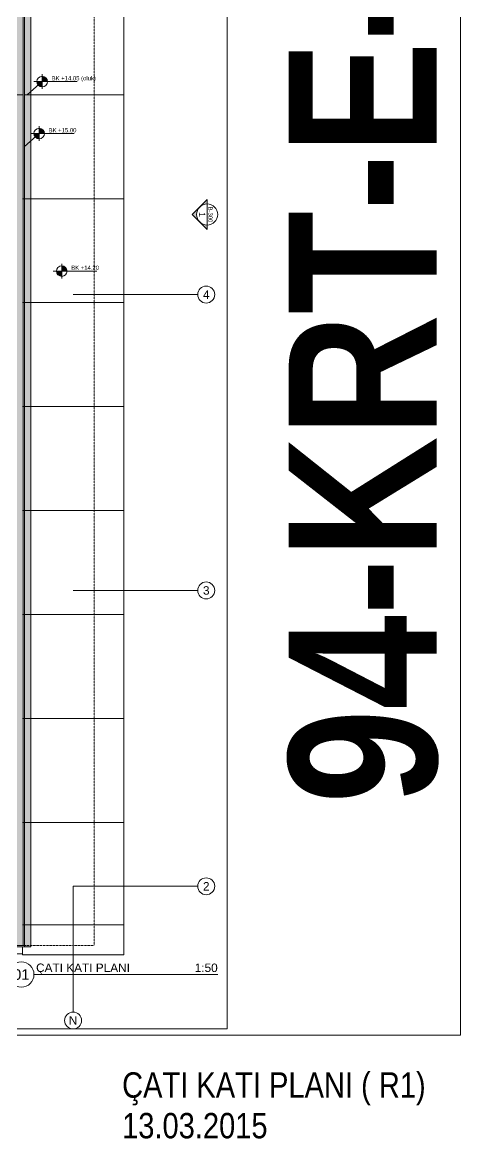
# Model space of a CAD drawing. Extents: x -1417 to 34975, y -245 to 8298.
# Drawn here: x 33938 to 34975, y -245 to 2397 of the extents above; entities that cross this region are included whole.
import ezdxf
from ezdxf.enums import TextEntityAlignment as Align

# ---------------------------------------------------------------- set-up
doc = ezdxf.new("R2010")
doc.units = 0
doc.linetypes.add('HIDDEN', pattern=[0.375, 0.25, -0.125])
doc.layers.get('0').update_dxf_attribs({"color": 9, "lineweight": 9})
for name, color, linetype, lineweight in [('03', 18, 'Continuous', 9), ('05G', 8, 'Continuous', 9), ('06A', 9, 'Continuous', 9), ('06B', 9, 'Continuous', 9), ('06D', 9, 'Continuous', 9), ('09', 9, 'Continuous', 9), ('15', 9, 'Continuous', 9), ('21', 9, 'Continuous', 9), ('24', 9, 'Continuous', 9), ('40A', 9, 'Continuous', 9)]:
    doc.layers.add(name, color=color, linetype=linetype, lineweight=lineweight)
doc.styles.add('Arial', font='arial.ttf', dxfattribs={"height": 2.5})
doc.styles.add('MuuM_TEXT-BOLD', font='ARIALNB.TTF')
doc.styles.add('MuuM_TEXT-ITALIC', font='ARIALNI.TTF')
doc.styles.add('MuuM_TEXT-STANDART', font='ARIALN.TTF')

# ---------------------------------------------------------------- blocks, each defined once
blk = doc.blocks.new('0_drawinglabel')
blk.add_lwpolyline([(3, 0), (46.46, 0)])
blk.add_circle((0, 0), 3)
at = {"style": 'Arial'}
blk.add_attdef('CIZIMNO', text='', height=2.5, dxfattribs=at).set_placement((0, 0), align=Align.MIDDLE)
blk.add_attdef('CIZIMADI', text='', height=2, dxfattribs=at).set_placement((3.5, 0), align=Align.BOTTOM_LEFT)
blk.add_attdef('OLCEK', text='', height=2, dxfattribs=at).set_placement((46.46, 0), align=Align.BOTTOM_RIGHT)
at = {"style": 'MuuM_TEXT-ITALIC'}
blk.add_attdef('DRAWINGNAME', text='', height=2, dxfattribs=at).set_placement((3.5, -0.59), align=Align.TOP_LEFT)
blk.add_attdef('SCALE', text='', height=2, dxfattribs=at).set_placement((46.46, -0.59), align=Align.TOP_RIGHT)
blk = doc.blocks.new('0_aks')
at = {"linetype": 'Continuous'}
blk.add_circle((0, 0), 2, dxfattribs=at)
at = {"style": 'Arial'}
blk.add_attdef('AKS', text='', height=2, dxfattribs=at).set_placement((0, 0), align=Align.MIDDLE_CENTER)
blk = doc.blocks.new('p-aks_vw')
at = {"layer": '24', "ltscale": 2}
for points in [[(5680, 1440), (5975, 1440)], [(5680, 740), (5975, 740)], [(5680, 40), (5975, 40)], [(5680, 40), (5680, -257.5)]]:
    blk.add_lwpolyline(points, dxfattribs=at)
at = {"layer": '24', "xscale": 10, "yscale": 10, "zscale": 10}
for p, values in [((5995, 1440), {'AKS': '4'}), ((5995, 740), {'AKS': '3'}), ((5995, 40), {'AKS': '2'}), ((5680, -277.5), {'AKS': 'N'})]:
    blk.add_blockref('0_aks', p, dxfattribs=at).add_auto_attribs(values)
blk = doc.blocks.new('0_exteriorelevation1')
h = blk.add_hatch(color=256)
h.paths.add_polyline_path([(7.07, 0), (0, 7.07), (-7.07, 0)])
h.paths.add_polyline_path([(5, 0, 1), (-5, 0)], flags=16)
blk.add_lwpolyline([(7.07, 0), (0, 7.07), (-7.07, 0), (7.07, 0)])
blk.add_lwpolyline([(7.07, 0), (0, 7.07), (-7.07, 0), (7.07, 0)])
blk.add_circle((0, 0), 5)
at = {"style": 'Arial'}
blk.add_attdef('KESITADI', text='', height=3, dxfattribs=at).set_placement((0, 0), align=Align.BOTTOM_CENTER)
blk.add_attdef('PAFTAADI', text='', height=2, dxfattribs=at).set_placement((0, -0.5), align=Align.TOP_CENTER)
blk = doc.blocks.new('0_elevationtarget-p-bk')
h = blk.add_hatch(color=254)
h.paths.add_polyline_path([(2.5, 0, 0.414214), (0, 2.5), (0, 0)])
h.paths.add_polyline_path([(0, 0), (-2.5, 0, 0.414214), (0, -2.5)])
blk.add_line((0, -3.5), (0, 3.5))
blk.add_lwpolyline([(16.6, 0), (-4, 0)])
blk.add_circle((0, 0), 2.5)
at = {"style": 'Arial'}
blk.add_attdef('BITMISKOT', text='', height=2, dxfattribs=at).set_placement((4.5, 0), align=Align.BOTTOM_LEFT)
at = {"style": 'MuuM_TEXT-ITALIC'}
blk.add_attdef('FINISHINGFLOORLEVEL', text='', height=2, dxfattribs=at).set_placement((4.5, -0.59), align=Align.TOP_LEFT)

msp = doc.modelspace()

# ---------------------------------------------------------------- hatches: boundary and pattern name
at = {"layer": '05G'}
h = msp.add_hatch(color=253, dxfattribs=at)
h.dxf.hatch_style = 1
h.paths.add_polyline_path([(33940.33, 212.5), (33910.33, 212.5), (33910.33, 3992.5), (33940.33, 3992.5)])
h = msp.add_hatch(color=253, dxfattribs=at)
h.dxf.hatch_style = 1
h.paths.add_polyline_path([(34178.33, 190.5), (33938.33, 190.5), (33938.33, 192.5), (34178.33, 192.5)])
at = {"layer": '09'}
h = msp.add_hatch(dxfattribs=at)
h.set_pattern_fill('DOTS', color=251, scale=25, style=0)
h.set_pattern_definition([(0, (5, -0.0012), (0.78125, 1.5625), [0, -1.5625])])
edge = h.paths.add_edge_path()
edge.add_line((33943.33, 209.5), (33943.33, 3995.5))
edge.add_line((33943.33, 3995.5), (33958.33, 3995.5))
edge.add_line((33958.33, 3995.5), (33958.33, 209.5))
edge.add_line((33958.33, 209.5), (33943.33, 209.5))

# ---------------------------------------------------------------- linework, layer by layer
at = {"layer": '06A'}
for points in [[(33938.33, 4012.5), (32418.33, 4012.5), (32418.33, 3907.5), (32435.33, 3907.5), (32435.33, 3995.5), (33943.33, 3995.5), (33943.33, 209.5), (32435.33, 209.5), (32435.33, 309.5), (31675.33, 309.5), (31675.33, 292.5), (32418.33, 292.5), (32418.33, 192.5), (33938.33, 192.5)], [(33910.33, 237.5), (32463.33, 237.5), (32463.33, 337.5), (31675.33, 337.5), (31675.33, 312.5), (32438.33, 312.5), (32438.33, 212.5), (33940.33, 212.5), (33940.33, 3992.5), (32438.33, 3992.5), (32438.33, 3907.5), (32463.33, 3907.5), (32463.33, 3967.5), (33910.33, 3967.5)], [(34178.33, 192.5), (34178.33, 4012.5)], [(33940.33, 3968.5), (33940.33, 236.54)], [(33940.33, 2225.5), (33910.33, 2225.5)], [(34178.33, 2225.5), (33943.33, 2225.52)], [(33943.33, 2225.52), (34084.33, 2225.5)], [(34178.33, 1979.5), (33938.33, 1979.52)], [(33938.33, 1979.52), (34084.33, 1979.5)], [(34178.33, 1733.5), (33938.33, 1733.52)], [(33938.33, 1733.52), (34084.33, 1733.5)], [(34178.33, 1487.5), (33938.33, 1487.52)], [(33938.33, 1487.52), (34084.33, 1487.5)], [(34178.33, 1241.5), (33938.33, 1241.52)], [(33938.33, 1241.52), (34084.33, 1241.5)], [(34178.33, 995.5), (33938.33, 995.52)], [(33938.33, 995.52), (34084.33, 995.5)], [(34178.33, 749.5), (33938.33, 749.52)], [(33938.33, 749.52), (34084.33, 749.5)], [(34178.33, 503.5), (33938.33, 503.52)], [(33938.33, 503.52), (34084.33, 503.5)], [(34178.33, 261.5), (33938.33, 261.52)], [(33938.33, 261.52), (34084.33, 261.5)], [(34178.33, 192.5), (34178.33, 190.5), (33938.33, 190.5), (33938.33, 209.54)]]:
    msp.add_lwpolyline(points, dxfattribs=at)
at = {"layer": '06B'}
msp.add_lwpolyline([(33943.33, 209.5), (33943.33, 3995.5), (33958.33, 3995.5), (33958.33, 209.5), (33943.33, 209.5)], dxfattribs=at)
at = {"layer": '06D', "linetype": 'HIDDEN'}
msp.add_lwpolyline([(33940.33, 212.5), (34058.33, 212.5), (34108.33, 212.5), (34108.33, 3992.5), (33940.33, 3992.5)], dxfattribs=at)
at = {"layer": '15'}
msp.add_lwpolyline([(32435.33, 3907.5), (32435.33, 3995.5), (33943.33, 3995.5), (33943.33, 209.5), (32435.33, 209.5), (32435.33, 309.49), (31675.33, 309.5), (31675.33, 312.5), (32438.33, 312.5), (32438.33, 212.5), (33940.33, 212.5), (33940.33, 3992.5), (32438.33, 3992.5), (32438.33, 3907.5)], close=True, dxfattribs=at)
at = {"layer": '21'}
for points in [[(33950.49, 2226.27), (33985.3, 2256.53)], [(33943.33, 2103.28), (33978.14, 2133.54)]]:
    msp.add_lwpolyline(points, dxfattribs=at)
at = {"layer": '40A'}
for points in [[(34975, 0), (27980, 0), (27980, 4205), (34975, 4205)], [(28047.49, 4190), (34422.55, 4190), (34422.55, 15), (28047.49, 15)]]:
    msp.add_lwpolyline(points, close=True, dxfattribs=at)

# ---------------------------------------------------------------- block references
at = {"layer": '03'}
ref = msp.add_blockref('0_drawinglabel', (33935.79, 143.66), dxfattribs=dict(at, xscale=10, yscale=10, zscale=10))
ref.add_attrib('CIZIMNO', '01', dxfattribs={"layer": '0', "height": 25, "style": 'Arial'}).set_placement((33935.79, 143.66), align=Align.MIDDLE)
ref.add_attrib('CIZIMADI', 'ÇATI KATI PLANI', dxfattribs={"layer": '0', "height": 20, "style": 'Arial'}).set_placement((33970.79, 143.66), align=Align.BOTTOM_LEFT)
ref.add_attrib('OLCEK', '1:50', dxfattribs={"layer": '0', "height": 20, "style": 'Arial'}).set_placement((34400.39, 143.66), align=Align.BOTTOM_RIGHT)
at = {"layer": '21'}
ref = msp.add_blockref('0_elevationtarget-p-bk', (33985.3, 2256.53), dxfattribs=dict(at, xscale=5, yscale=5, zscale=5))
ref.add_attrib('BITMISKOT', 'BK +14.05 (oluk)', dxfattribs={"layer": '0', "height": 10, "style": 'Arial'}).set_placement((34007.8, 2256.53), align=Align.BOTTOM_LEFT)
ref = msp.add_blockref('0_elevationtarget-p-bk', (33978.14, 2133.54), dxfattribs=dict(at, xscale=5, yscale=5, zscale=5))
ref.add_attrib('BITMISKOT', 'BK +15.00', dxfattribs={"layer": '0', "height": 10, "style": 'Arial'}).set_placement((34000.64, 2133.54), align=Align.BOTTOM_LEFT)
ref = msp.add_blockref('0_exteriorelevation1', (34375.49, 1942), dxfattribs=dict(at, xscale=-5, yscale=5, zscale=5, rotation=90))
ref.add_attrib('KESITADI', '1', dxfattribs={"layer": '0', "height": 15, "rotation": 270, "style": 'Arial'}).set_placement((34351.54, 1942), align=Align.BOTTOM_CENTER)
ref.add_attrib('PAFTAADI', 'B-300', dxfattribs={"layer": '0', "height": 10, "rotation": 270, "style": 'Arial'}).set_placement((34388.12, 1942), align=Align.TOP_CENTER)
ref = msp.add_blockref('0_elevationtarget-p-bk', (34031.49, 1808.15), dxfattribs=dict(at, xscale=5, yscale=5, zscale=5))
ref.add_attrib('BITMISKOT', 'BK +14.20', dxfattribs={"layer": '0', "height": 10, "style": 'Arial'}).set_placement((34053.99, 1808.15), align=Align.BOTTOM_LEFT)
at = {"layer": '24'}
msp.add_blockref('p-aks_vw', (28378.33, 312.5), dxfattribs=at)

# ---------------------------------------------------------------- texts
at = {"color": 5, "style": 'MuuM_TEXT-STANDART'}
for s, p in [('ÇATI KATI PLANI ( R1)', (34174.32, -147.67)), ('13.03.2015', (34174.32, -243.85))]:
    msp.add_text(s, height=60, dxfattribs=at).set_placement(p)
at = {"layer": '40A', "style": 'MuuM_TEXT-BOLD'}
msp.add_text('94-KRT-E-B-404', height=350, rotation=90, dxfattribs=at).set_placement((34743.32, 2062.5), align=Align.MIDDLE_CENTER)

doc.saveas('drawing.dxf')
